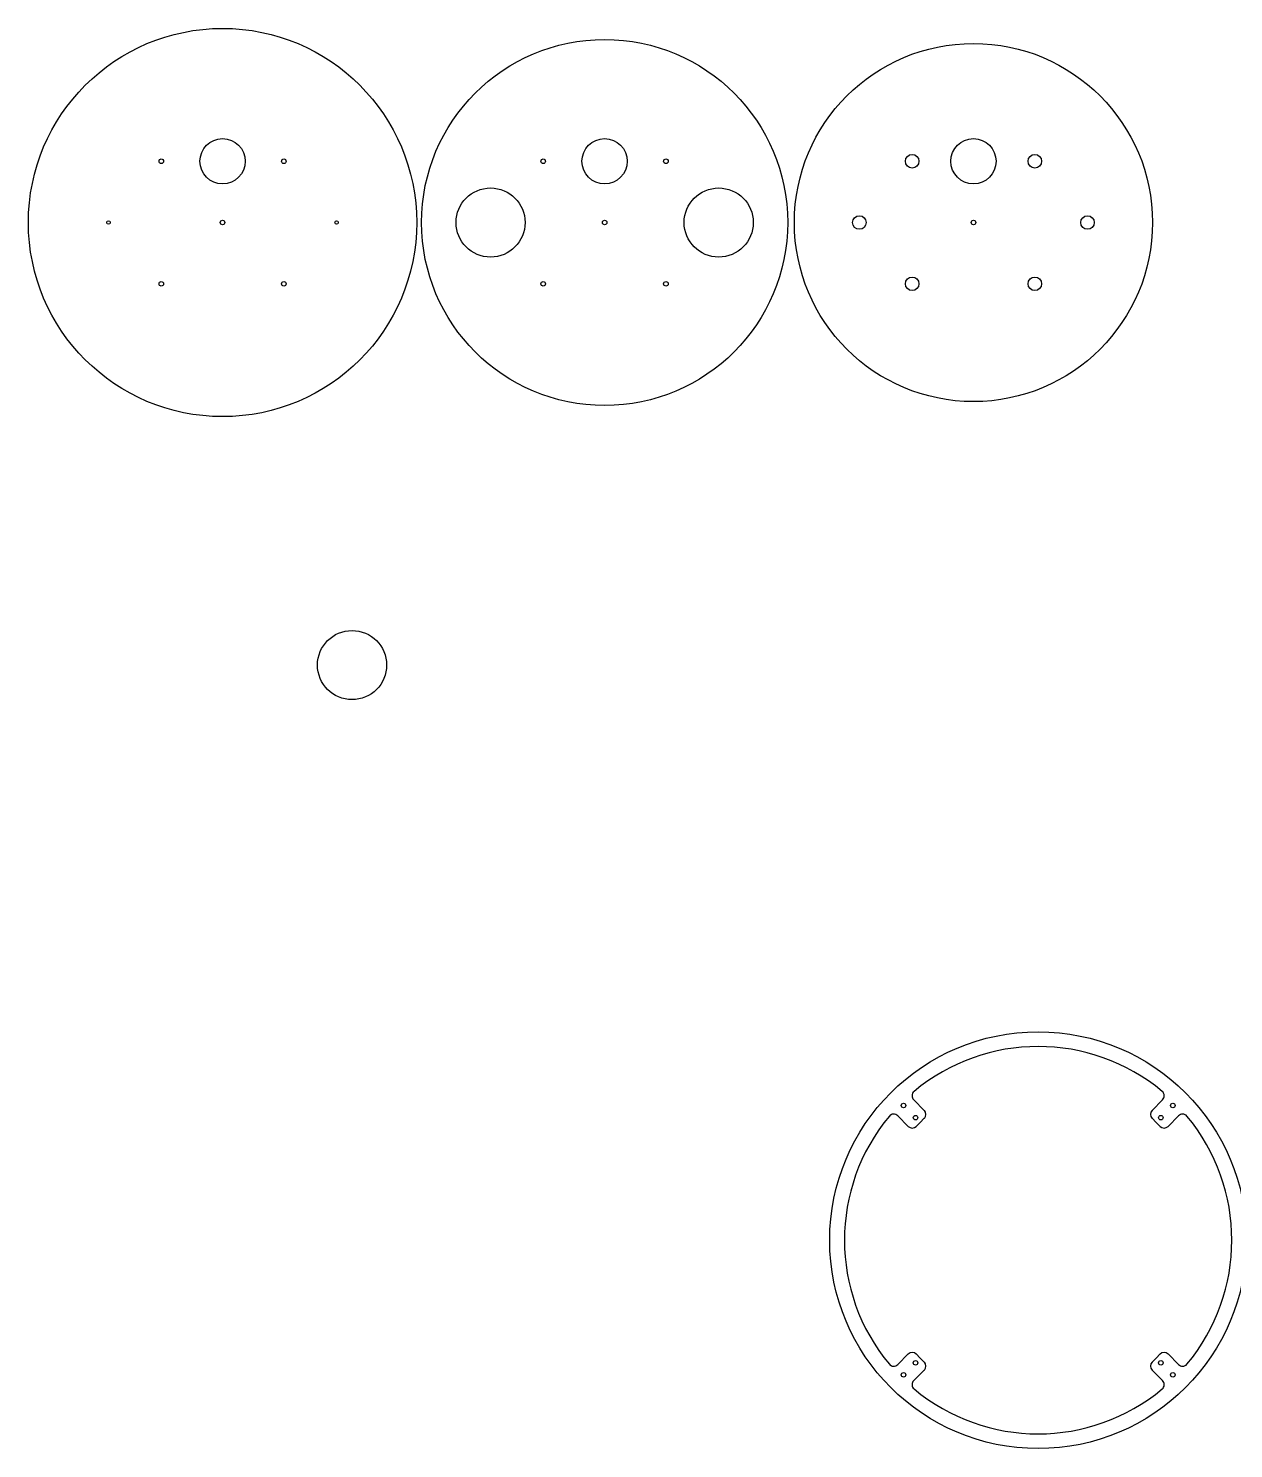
# Model space of a CAD drawing. Header units: millimetres. Extents: x -5261 to 5199, y -3405 to 2321.
# Drawn here: x -2300 to -1236, y 1025 to 2279 of the extents above; entities that cross this region are included whole.
import ezdxf

# ---------------------------------------------------------------- set-up
doc = ezdxf.new("R2010")
doc.units = ezdxf.units.MM
doc.layers.add('Capa1', color=7, linetype='Continuous')
doc.layers.add('Predeterminado', color=7, linetype='Continuous')

msp = doc.modelspace()

# ---------------------------------------------------------------- linework, layer by layer
at = {"layer": 'Capa1', "color": 7, "linetype": 'Continuous'}
for centre, radius in [((-2128.5, 2107.7), 171.4), ((-1791.2, 2107.7), 161.6), ((-1465.6, 2107.7), 158.1), ((-2128.5, 2161.8), 20), ((-1791.2, 2161.8), 20), ((-1465.6, 2161.8), 20), ((-1519.7, 2161.8), 6), ((-1411.4, 2161.8), 6), ((-1891.9, 2107.7), 30.5), ((-1690.5, 2107.7), 30.5), ((-2229.2, 2107.7), 1.5), ((-2027.8, 2107.7), 1.5), ((-1566.3, 2107.7), 6), ((-1364.9, 2107.7), 6), ((-1519.7, 2053.6), 6), ((-1411.4, 2053.6), 6), ((-2014.2, 1717), 30.5)]:
    msp.add_circle(centre, radius, dxfattribs=at)
for centre, start, end in [((-1514.8, 1336.7), 129.8156, 225), ((-1302.2, 1336.7), 315, 50.1844), ((-1536, 1315.5), 45, 140.1844), ((-1281, 1315.5), 39.8156, 135), ((-1536, 1102.9), 219.8156, 315), ((-1281, 1102.9), 225, 320.1844), ((-1514.8, 1081.7), 135, 230.1844), ((-1302.2, 1081.7), 309.8156, 45)]:
    msp.add_arc(centre, 5, start, end, dxfattribs=at)
at = {"layer": 'Predeterminado', "color": 7, "linetype": 'Continuous'}
for p, q in [((-1509, 1323.8), (-1518.3, 1333.1)), ((-1307.9, 1323.8), (-1298.6, 1333.1)), ((-1523.1, 1309.7), (-1532.4, 1319)), ((-1512.5, 1313.2), (-1509, 1316.8)), ((-1304.4, 1313.2), (-1307.9, 1316.8)), ((-1293.8, 1309.7), (-1284.5, 1319)), ((-1512.5, 1313.2), (-1516.1, 1309.7)), ((-1304.4, 1313.2), (-1300.9, 1309.7)), ((-1523.1, 1108.7), (-1532.4, 1099.3)), ((-1512.5, 1105.1), (-1516.1, 1108.7)), ((-1512.5, 1105.1), (-1509, 1101.6)), ((-1304.4, 1105.1), (-1307.9, 1101.6)), ((-1304.4, 1105.1), (-1300.9, 1108.7)), ((-1293.8, 1108.7), (-1284.5, 1099.3)), ((-1509, 1094.5), (-1518.3, 1085.2)), ((-1307.9, 1094.5), (-1298.6, 1085.2))]:
    msp.add_line(p, q, dxfattribs=at)
for centre, radius in [((-2182.6, 2161.8), 2), ((-2074.4, 2161.8), 2), ((-1845.4, 2161.8), 2), ((-1737.1, 2161.8), 2), ((-2128.5, 2107.7), 2), ((-1791.2, 2107.7), 2), ((-1465.6, 2107.7), 2), ((-2182.6, 2053.6), 2), ((-2074.4, 2053.6), 2), ((-1845.4, 2053.6), 2), ((-1737.1, 2053.6), 2), ((-1408.5, 1209.2), 184), ((-1527.3, 1328.1), 2), ((-1289.6, 1328.1), 2), ((-1516.7, 1317.4), 2), ((-1300.2, 1317.4), 2), ((-1527.3, 1090.3), 2), ((-1516.7, 1100.9), 2), ((-1300.2, 1100.9), 2), ((-1289.6, 1090.3), 2)]:
    msp.add_circle(centre, radius, dxfattribs=at)
for centre, radius, start, end in [((-1408.5, 1209.2), 171, 50.1844, 129.8156), ((-1408.5, 1209.2), 171, 140.1844, 219.8156), ((-1512.5, 1320.3), 5, 315, 45), ((-1304.4, 1320.3), 5, 135, 225), ((-1408.5, 1209.2), 171, 320.1844, 39.8156), ((-1519.6, 1313.2), 5, 225, 315), ((-1297.3, 1313.2), 5, 225, 315), ((-1519.6, 1105.1), 5, 45, 135), ((-1297.3, 1105.1), 5, 45, 135), ((-1512.5, 1098), 5, 315, 45), ((-1304.4, 1098), 5, 135, 225), ((-1408.5, 1209.2), 171, 230.1844, 309.8156)]:
    msp.add_arc(centre, radius, start, end, dxfattribs=at)

doc.saveas('drawing.dxf')
